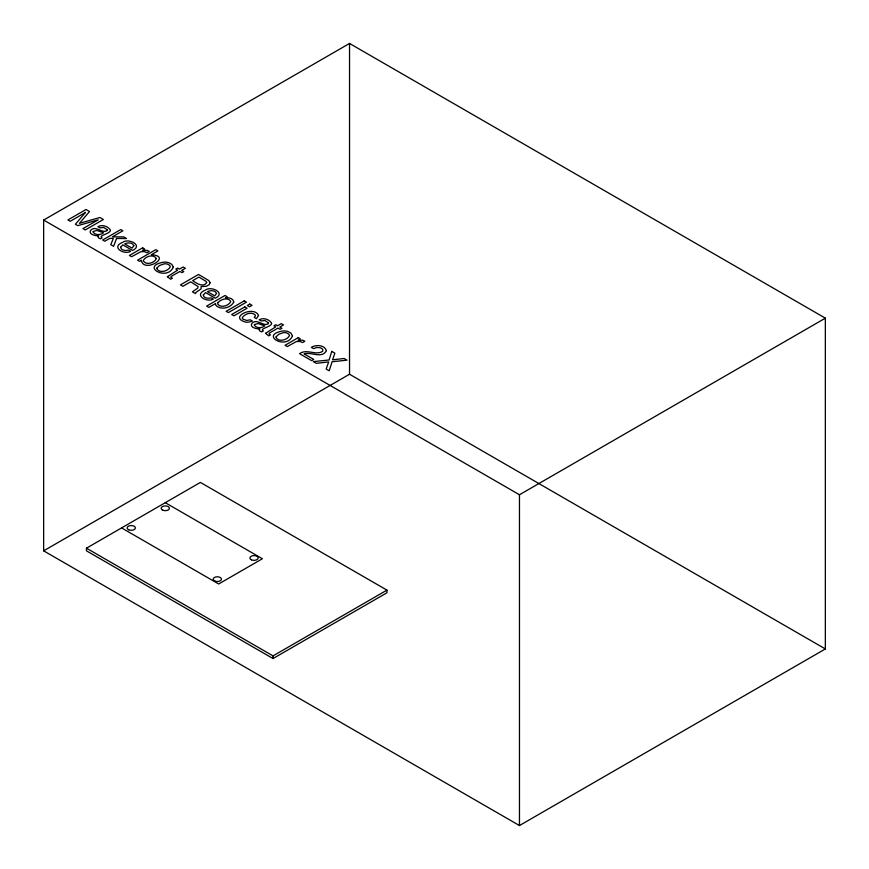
<?xml version="1.0" encoding="UTF-8"?>
<svg xmlns="http://www.w3.org/2000/svg" width="869" height="869" viewBox="0 0 869 869"><rect width="100%" height="100%" fill="white"/><g stroke="black" fill="none" stroke-linecap="round" stroke-linejoin="round"><path stroke-width="1.3" d="M43.646 220.053L349.534 43.45L825.354 318.163L825.354 648.947L519.466 825.55L43.646 550.837L43.646 220.053L519.466 494.765L825.354 318.163M43.646 550.837L349.534 374.235L825.354 648.947M86.465 548.187L200.391 482.414L386.955 590.127L386.955 592.777L273.029 658.55L86.465 550.837L86.465 548.187L273.029 655.899L386.955 590.127M165.273 502.684L262.384 558.745L218.684 583.979L121.584 527.918M519.466 494.765L519.466 825.55M349.534 43.45L349.534 374.235M273.029 655.899L273.029 658.55M258.506 315.556L256.453 318.684L254.302 317.435L255.432 315.751L255.117 314.871C251.413 311.493 245.101 313.752 242.484 317.402A3.845 2.216 0 0 0 243.005 319.173L246.785 320.487L250.218 319.792L252.368 321.041L249.446 321.975A6.398 3.693 0 0 1 245.362 322.041C228.189 317.066 254.541 305.084 258.506 315.556M167.402 276.7L170.606 279.221L172.355 278.21L170.813 277.211L171.269 276.407L179.883 271.443L181.99 272.66L183.793 271.606L181.686 270.389L185.369 268.271L183.131 266.979L179.448 269.097L177.667 268.065L175.853 269.118L177.634 270.15L167.402 276.7M265.523 333.348L268.738 335.879L270.487 334.869L268.945 333.87L269.401 333.066L278.015 328.091L280.111 329.308L281.925 328.265L279.818 327.048L283.5 324.919L281.263 323.626L277.58 325.756L275.788 324.724L273.985 325.766L275.766 326.798L265.523 333.348M120.585 247.263C120.987 250.576 125.831 250.935 128.416 250.087L130.589 251.347C123.876 255.214 110.635 246.97 122.562 242.418C128.297 237.704 143.602 245.351 132.522 250.446L122.866 244.862L120.585 247.263M203.303 295.026C203.694 298.328 208.538 298.686 211.124 297.839L213.307 299.099C206.583 302.966 193.342 294.721 205.269 290.17C211.004 285.456 226.309 293.103 215.24 298.197L205.573 292.614L203.303 295.026M107.256 229.807L107.191 230.535C102.325 234.065 96.003 225.071 90.81 230.089C87.671 234.239 95.764 236.172 98.729 235.705L97.893 236.64L98.751 238.063L100.5 238.823L102.129 237.867C97.361 235.64 110.081 233.924 110.396 230.47L110.276 229.818C107.68 226.092 101.999 224.321 97.925 226.679L99.989 227.874L103.737 227.45L107.256 229.807M268.478 322.877L268.412 323.616C263.546 327.146 257.224 318.141 252.032 323.17C248.882 327.32 256.985 329.253 259.95 328.786L259.114 329.709L259.972 331.143L261.721 331.893L263.35 330.948C258.582 328.721 271.302 327.005 271.617 323.55L271.497 322.899C268.901 319.173 263.22 317.402 259.147 319.759L261.211 320.954L264.958 320.531L268.478 322.877M156.92 268.054L156.844 268.717C159.635 273.692 168.217 271.193 170.335 266.816L169.629 265.36L167.641 264.187A4.269 2.466 0 0 0 164.176 263.872L159.516 265.49L156.92 268.054M276.092 336.857L276.005 337.509C278.797 342.495 287.378 339.996 289.496 335.608L288.801 334.152L286.803 332.99A4.269 2.466 0 0 0 283.337 332.664L278.677 334.293L276.092 336.857M210.113 282.653L209.244 284.619L206.322 286.292L201.097 286.564L201.054 288.91L196.177 292.234L195.449 293.57L192.44 291.832L197.719 288.106L198.078 286.509L190.637 281.828L182.87 286.303L180.426 284.891L198.512 274.452L208.625 280.459L210.113 282.653M156.333 258.527C154.628 262.938 146.589 265.512 143.428 261.124L143.385 260.32C145.59 256.203 153.672 253.835 156.333 258.527M141.321 260.374C143.743 273.757 173.116 256.073 151.336 254.715L157.897 250.924L155.747 249.685L137.584 260.168L139.637 261.341L141.321 260.374M173.289 267.065C167.196 281.849 139.692 265.881 164.176 262.123A7.702 4.443 0 0 1 169.205 262.894L171.801 264.361L173.289 267.065M292.451 335.868C286.368 350.652 258.853 334.674 283.337 330.915A7.702 4.443 0 0 1 288.367 331.686L290.963 333.164L292.451 335.868M93.222 231.491L93.092 232.164C95.351 235.423 100.685 235.173 103.585 232.783L96.774 230.415L93.222 231.491M254.443 324.572L254.313 325.245C256.572 328.504 261.906 328.254 264.806 325.864L257.995 323.496L254.443 324.572M133.859 245.71L132.012 248.11L124.68 243.885C127.461 242.451 132.544 242.223 133.859 245.71M216.566 293.461L214.719 295.862L207.398 291.636C210.168 290.203 215.251 289.974 216.566 293.461M206.67 282.512C203.683 288.095 196.057 283.033 192.679 280.644L198.86 277.081L205.877 281.241L206.67 282.512M326.407 350.631C322.214 359.049 311.015 351.608 304.117 353.889L313.752 359.451L311.656 360.657L299.544 353.672C306.714 348.404 315.86 355.932 322.757 351.25L322.725 349.229L320.411 347.752L316.696 347.47L313.611 348.654L311.363 347.35C315.871 344.406 324.615 344.863 326.407 350.631M233.739 302.064C230.904 308.115 220.129 310.559 215.642 304.986L215.599 303.487L208.864 307.387L206.637 306.105L225.028 295.482L227.189 296.731L225.44 297.741C228.514 297.459 233.479 298.252 233.739 302.064M331.806 351.402L329.058 359.994L313.307 361.613L316.262 363.318L328.71 361.917L326.147 369.032L329.188 370.781L332.099 361.754L346.992 360.168L344.07 358.484L332.566 359.831L334.869 353.172L331.806 351.402M116.533 238.475L113.611 246.318L110.776 244.689L113.318 238.464L109.755 238.378L104.801 241.234L102.672 240.007L120.769 229.557L122.898 230.796L112.394 236.857L123.68 236.9L126.516 238.54L116.533 238.475M218.021 302.521L217.706 304.107C220.943 308.278 228.243 305.899 230.611 301.934L230.589 301.13C227.537 296.948 220.987 299.37 218.021 302.521M85.455 212.449L75.397 224.256L77.819 225.658L98.24 219.824L82.935 228.612L85.26 229.948L103.357 219.509L99.881 217.5L79.427 223.355L89.518 211.525L86.009 209.494L67.923 219.944L70.259 221.291L85.455 212.449M142.614 247.839L129.427 255.453L131.643 256.724L140.778 251.717L144.515 251.597L146.926 252.749L149.262 251.402L147.133 250.381L142.44 250.37L144.721 249.045L142.614 247.839M244.254 300.859L226.157 311.298L228.384 312.579L246.47 302.13L244.254 300.859M244.83 306.92L231.708 314.502L233.957 315.805L247.089 308.223L244.83 306.92M249.794 304.052L247.285 305.508L249.533 306.8L252.053 305.356L249.794 304.052M298.23 337.683L285.043 345.297L287.259 346.568L296.394 341.56L300.131 341.441L302.542 342.603L304.878 341.245L302.749 340.224L298.056 340.213L300.337 338.899L298.23 337.683M162.709 510.136A4.117 2.379 0 0 0 169.368 508.647A4.117 2.379 0 0 0 163.817 506.062A4.117 2.379 0 0 0 162.709 510.136M128.688 529.775A4.117 2.379 0 0 0 135.336 528.298A4.117 2.379 0 0 0 129.785 525.702A4.117 2.379 0 0 0 128.688 529.775M214.741 581.003A4.117 2.379 0 0 0 221.399 579.525A4.117 2.379 0 0 0 215.849 576.94A4.117 2.379 0 0 0 214.741 581.003M251.445 559.821A4.117 2.379 0 0 0 258.104 558.332A4.117 2.379 0 0 0 252.542 555.747A4.117 2.379 0 0 0 251.445 559.821"/></g></svg>
